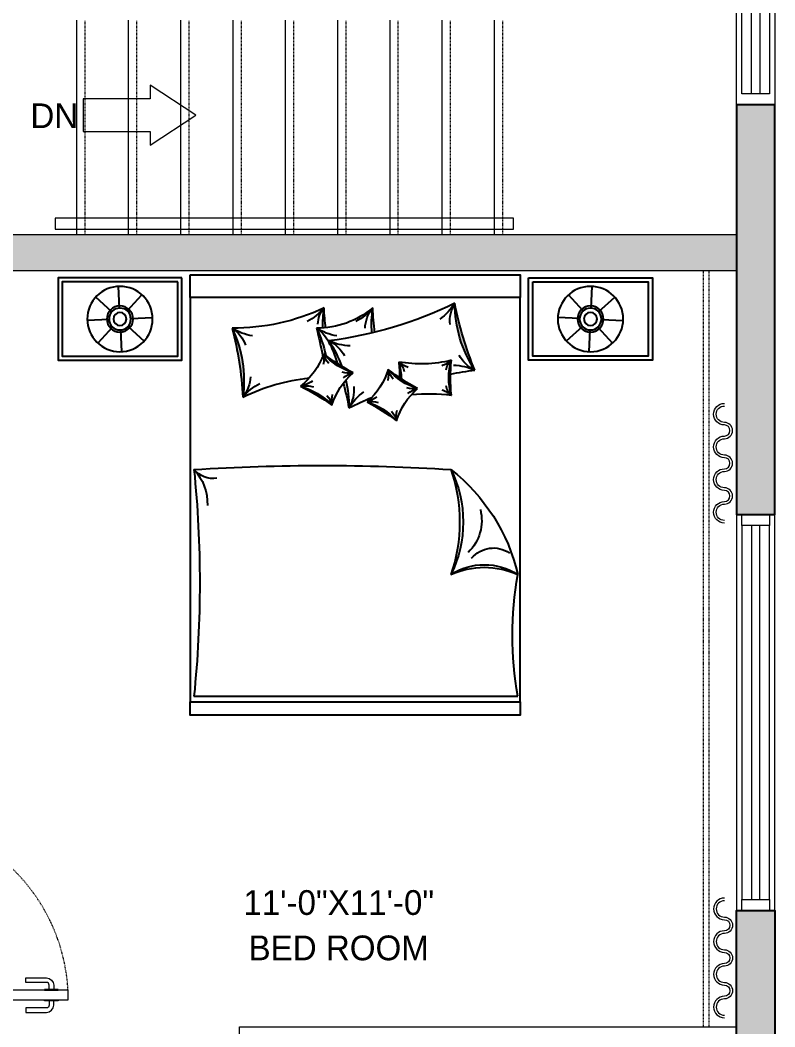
# Model space of a CAD drawing. Header units: inches. Extents: x 0 to 2865, y 0 to 4378.
# Drawn here: x 1734.2 to 1871.3, y 2461.8 to 2644.8 of the extents above; entities that cross this region are included whole.
import ezdxf

# ---------------------------------------------------------------- set-up
doc = ezdxf.new("R2010")
doc.units = ezdxf.units.IN
doc.linetypes.add('101-01$0$EOP', pattern=[0.25, 0.2, -0.05])
doc.linetypes.add('HIDDEN', pattern=[0.375, 0.25, -0.125])
for name, color, linetype, lineweight in [('A-WALL', 113, 'Continuous', 9), ('I-DOOR', 6, 'Continuous', 20), ('l-FIXTURE', 7, 'Continuous', 5)]:
    doc.layers.add(name, color=color, linetype=linetype, lineweight=lineweight)
for name, color, linetype in [('A-WALL-EXTR', 2, 'Continuous'), ('I- New Low Partition Wall', 4, '101-01$0$EOP'), ('I-FURN', 8, 'Continuous'), ('I-Furn Text', 7, 'Continuous'), ('I-GLAZ', 6, 'Continuous'), ('WALL', 4, 'Continuous')]:
    doc.layers.add(name, color=color, linetype=linetype)
doc.styles.add('1 by 8 new', font='GOTHIC.TTF', dxfattribs={"height": 4.5})

# ---------------------------------------------------------------- blocks, each defined once
blk = doc.blocks.new('BED')
at = {"layer": 'I-FURN', "transparency": 33554687}
h = blk.add_hatch(color=256, dxfattribs=at)
edge = h.paths.add_edge_path()
edge.add_ellipse((-40.13340545339418, -5.179312144535743), major_axis=(15.58408863954086, 15.58408863954083), ratio=0.9999999999998601, start_angle=281.63393075534776, end_angle=315.0978341324132, ccw=False)
edge.add_ellipse((-79.48608896645567, 6.57775249017277), major_axis=(-44.19450264213356, 44.19450264213366), ratio=0.9999999999997735, start_angle=202.5392429386608, end_angle=214.1925219491154)
h = blk.add_hatch(color=256, dxfattribs=at)
edge = h.paths.add_edge_path()
edge.add_ellipse((82.8400841603002, -25.50388626169206), major_axis=(-44.19450264210435, 44.19450264210443), ratio=0.9999999999993399, start_angle=30.31826891564059, end_angle=41.97154792606656)
edge.add_ellipse((42.2581928801668, -19.18151577026492), major_axis=(-15.5840886395407, 15.58408863954074), ratio=0.9999999999999475, start_angle=19.412956732346686, end_angle=52.87686010932521, ccw=False)
for p, q in [((-42.84299019888749, -6.031982867865736), (-43.02951411451068, -2.076378131354431)), ((-41.41715693743026, -6.545321606889047), (-38.75201433013717, -3.616394348417089)), ((41.4171569374339, -6.545321606881771), (38.75201433014081, -3.616394348409813)), ((42.84299019889113, -6.03198286785846), (43.02951411451431, -2.076378131347155)), ((-44.21419187031279, -6.67721393247848), (-47.14311912878475, -4.012071325185389)), ((44.21419187031643, -6.677213932471204), (47.14311912878838, -4.012071325178113)), ((-44.72753060933428, -8.10304719393389), (-48.68313534584922, -8.289571109555254)), ((-40.77192587282116, -7.916523278312525), (-36.81632113630803, -7.72999936269116)), ((40.7719258728248, -7.916523278308887), (36.81632113630985, -7.729999362687522)), ((44.72753060933974, -8.103047193926614), (48.68313534585286, -8.289571109547978)), ((-44.08229954472336, -9.474248865361005), (-46.74744215201645, -12.40317612383296)), ((-42.65646628326795, -9.987587604380678), (-42.46994236764658, -13.94319234089562)), ((-41.28526461184083, -9.342356539771572), (-38.35633735336887, -12.00749914706466)), ((41.28526461184447, -9.342356539764296), (38.35633735337251, -12.00749914705739)), ((42.6564662832734, -9.98758760437704), (42.4699423676484, -13.94319234088834)), ((44.08229954472699, -9.47424886535373), (46.74744215202008, -12.40317612382569)), ((29.30252457301015, -76.56771596757471), (-29.53781469260809, -76.56771607310475))]:
    blk.add_line(p, q, dxfattribs=at)
for points in [[(30.00000000000034, 9.094947017729282e-13), (-29.99999999999977, 1.364242052659392e-12), (-29.99999999999977, -4.126984126980915), (30.00000000000034, -4.12698412698137)], [(-31.49945648216067, -0.509785236112748), (-53.99999999999966, -0.509785236112748), (-53.99999999999966, -15.50978523611275), (-31.49945648216067, -15.50978523611275)], [(-32.24945648216067, -1.259785236112748), (-53.24999999999966, -1.259785236112748), (-53.24999999999966, -14.75978523611275), (-32.24945648216067, -14.75978523611275)], [(31.49945648216124, -0.5097852361132027), (54.00000000000045, -0.5097852361132027), (54.00000000000045, -15.5097852361132), (31.49945648216124, -15.5097852361132)], [(32.24945648216124, -1.259785236113203), (53.25000000000045, -1.259785236113203), (53.25000000000045, -14.7597852361132), (32.24945648216124, -14.7597852361132)], [(30.00000000000057, -77.58850157534334), (-29.99999999999943, -77.58850157533561), (-29.99999999999977, -4.126984126980915), (30.00000000000034, -4.12698412698137)], [(30.00000000000057, -77.58850157534334), (-29.99999999999943, -77.58850157533561), (-29.99999999999943, -79.99999999999818), (30.00000000000057, -79.99999999999864)]]:
    blk.add_lwpolyline(points, close=True, dxfattribs=at)
for centre, radius in [((-42.74972824107681, -8.009785236125026), 5.940000000497924), ((42.74972824108045, -8.00978523611775), 5.940000000497934), ((-42.74972824107681, -8.009785236125026), 2.37600000019917), ((-42.74972824107681, -8.009785236125026), 1.980000000165975), ((-42.74972824107681, -8.009785236125026), 1.188000000099585), ((42.74972824108045, -8.00978523611775), 2.376000000199173), ((42.74972824108045, -8.00978523611775), 1.980000000165978), ((42.74972824108045, -8.00978523611775), 1.188000000099587)]:
    blk.add_circle(centre, radius, dxfattribs=at)
for centre, radius, start, end in [((-79.48608896645567, 6.577752490158218), 62.50046501884082, 337.5392429675062, 349.1925219301149), ((-40.13340545339418, -5.179312144535743), 22.03922951125872, 326.6339307816924, 0.09783412808068302), ((14.29732386618025, 61.58127291774917), 74.16983031942473, 244.1051374163238, 262.6266274648001), ((-9.496600725120175, 0.2813959061982132), 10.16506761753974, 212.242321466755, 234.7327240634353), ((-23.50899874913705, -8.395362257053876), 6.317151978906221, 354.506931220937, 31.00115229156921), ((-65.5893967356966, -2.686405764818574), 62.50046501884082, 352.8723856237003, 356.9715479605134), ((-8.100783944158707, -9.945069122257792), 6.317151978906221, 2.285957195940157, 38.78017823902326), ((-25.00750545553421, -9.00877625624571), 22.03922951125872, 355.9241832641608, 7.876860115832518), ((6.923956555081986, 6.052799551770931), 15.7163777343684, 230.0100781594712, 270.4110818738097), ((4.608240109839699, 0.5484592739167056), 10.16506761753974, 220.02134745206, 242.5117500576237), ((-56.74194596098062, -2.686405764818574), 62.50046501884082, 353.5972692344646, 356.9715479605134), ((22.05120906756247, 28.66581657881807), 38.33040339653333, 244.7013599602726, 270.4919954027366), ((1.731579927553298, -9.153739509339175), 5.053721583124976, 2.285957195940157, 38.78017823902326), ((-16.16005468084734, -9.00877625624571), 22.03922951125872, 358.300895687622, 7.876860115832518), ((13.45569088454113, 0.5484592739167056), 10.16506761753974, 220.02134745206, 242.5117500576237), ((1.6097178230998, -1.068042130565118), 10.16506761753974, 279.7780667895824, 302.2684693717773), ((10.52427233854576, -14.93037051991178), 6.317151978906221, 123.5096386267922, 160.0038596369334), ((26.91456338705063, -19.18151577025037), 22.03922951125872, 154.4129567395365, 168.0486538025515), ((67.49645466716936, -25.50388626166296), 62.50046501884082, 165.3182689327398, 170.1576576033741), ((16.95334731620142, -1.068042130565118), 10.16506761753974, 279.7780667895824, 302.2684693717773), ((25.86790183164737, -14.93037051991178), 6.317151978906221, 123.5096386267922, 160.0038596369334), ((42.2581928801668, -19.18151577025037), 22.03922951125872, 154.4129567395365, 187.8768601158325), ((82.8400841603002, -25.50388626166296), 62.50046501884082, 165.3182689327398, 176.9715479605135), ((0.5650791867523139, -2.724646134584873), 10.16506761753974, 271.9990408009585, 294.4894434119159), ((7.521290979130185, -17.66601648949199), 6.317151978906221, 115.7306126241778, 152.2248337046104), ((23.18534486324677, -24.09651355502046), 22.03922951125872, 146.6339307816924, 160.1771595901036), ((62.53802837629371, -35.8535781896926), 62.50046501884082, 157.5392429675062, 161.60550070761), ((-24.46935156927759, -11.60980921006421), 6.317151978906221, 295.7306126241778, 332.2248337046104), ((-13.83739369628859, 10.04619940877501), 31.25023250942041, 297.0966054268173, 308.7498844551293), ((-2.67592405284779, -7.191467559902776), 11.01961475562936, 286.1912932477329, 319.6551966384683), ((2.607022389900862, -13.80727786792613), 3.15857598945311, 314.0642937237366, 350.5585147739947), ((10.75337835005519, -15.05035558970758), 5.082533808769868, 171.7996839924949, 194.290086579433), ((18.72723211524169, -9.53606954406041), 13.85831012812964, 200.2180295282298, 230.5721066988012), ((-17.51313977583743, -26.55117956529921), 10.16506761753974, 91.99904080095843, 114.489443411916), ((-48.55739803216386, -18.68842713378262), 31.25023250942041, 354.1733605243788, 5.826639475621183), ((-28.02168360278267, -18.68842713378262), 11.01961475562936, 343.2680482935895, 16.73195170641054), ((-14.12590964828235, -11.68730220280713), 5.082533808769868, 228.876439015135, 251.3668416504409), ((-19.59701536144678, -17.84971730787083), 3.15857598945311, 11.14104877428638, 47.63526982051552), ((-11.93790888917249, 7.712010399839983), 23.87731924453131, 256.6069347148807, 279.7033356534133), ((-11.25617056284648, -11.99507458926973), 5.082533808769868, 288.6331583495591, 311.1235609848649), ((-5.785064850249569, -18.15748969433389), 3.15857598945311, 132.3647301794845, 168.8589512257136), ((2.639603391071773, -18.99619952022385), 11.01961475562936, 163.2680482935895, 179.5280806176435), ((23.17531782048206, -18.99619952022385), 31.25023250942041, 174.1733605243788, 179.459318573744), ((-31.24538445631265, -90.85709861731357), 74.16983031942473, 79.17424012284803, 82.62662746480014), ((-25.56402538665827, 7.195786140962355), 31.25023250942041, 297.0966054268173, 308.7498844551293), ((-14.40255574317382, -10.04188082773044), 11.01961475562936, 286.1912932477329, 319.6551966384683), ((-9.119609300425168, -16.65769113575379), 3.15857598945311, 314.0642937237366, 350.5585147739947), ((-0.973253340285396, -17.90076885755025), 5.082533808769868, 171.7996839924949, 194.290086579433), ((6.488032239475046, -13.28487082182164), 13.08380323838914, 197.300731885757, 228.5457579871332), ((1.198997291809405, -14.71898067656639), 3.15857598945311, 255.2879751359212, 291.7821961739907), ((-8.26491931026942, -27.58011102569344), 13.08380323838914, 17.30073188575705, 48.54575798713328), ((-1.000102190504208, -22.66078897938769), 5.082533808769868, 51.55640329502378, 74.04680590809828), ((23.18534486324677, -24.09651355502046), 22.03922951125872, 166.9490291641304, 180.0978341280807), ((62.53802837629371, -35.8535781896926), 62.50046501884082, 165.004368342141, 169.1925219301149), ((11.53166473865019, -13.48407683221649), 6.944724643454832, 237.3976725374356, 256.6295816687488), ((4.52646272949687, -54.73260538696104), 36.20873892111788, 63.951439646957, 83.93041457906844), ((12.64244731585529, -28.73875130058059), 10.16506761753974, 40.02134745206006, 62.51175005762365), ((25.35147136879129, -18.24522290423101), 6.317151978906221, 182.2859571959402, 218.7801782390233), ((-19.59701536144678, -19.52713695965804), 3.15857598945311, 312.3647301794845, 348.8589512257136), ((-14.12590964828235, -25.6895520647513), 5.082533808769868, 108.6331583495591, 131.1235609848649), ((-13.35282304168459, -51.73958583202239), 30.16081448590489, 84.01519655289943, 97.84314601574884), ((-10.52763439851662, -17.56939394439405), 3.15857598945311, 255.2879751359212, 291.7821961739907), ((-19.99155100059545, -30.43052429355066), 13.08380323838914, 17.30073188575705, 48.54575798713328), ((-12.72673388084479, -25.51120224721581), 5.082533808769868, 51.55640329502378, 74.04680590809828), ((-7.451459863964942, -29.55722160606001), 10.16506761753974, 32.24232146675506, 54.7327240634353), ((6.560938158989643, -20.88046344250233), 6.317151978906221, 174.506931220937, 211.0011522915692), ((-0.8036337302033871, -22.9642129904596), 5.082533808769868, 351.7996839924949, 14.29008657943298), ((24.81943922664539, -51.28534808976019), 34.43255801509228, 115.6293303264636, 126.7306041362188), ((13.11009963482536, -31.93566536198978), 12.12087208699685, 105.2314041699549, 137.1285303148105), ((7.342722229659898, -24.20729071178994), 3.15857598945311, 134.0642937237366, 170.5585147739947), ((8.973664171761243, -24.56348686417823), 4.426517426633798, 77.57967366765597, 108.3696246791492), ((12.06050662553798, -50.9111812563051), 31.25023250942041, 117.0966054268173, 128.7498844551294), ((0.8990369820388651, -33.67351428762686), 11.01961475562936, 106.1912932477329, 139.6551966384683), ((-2.975884362574675, -26.14600117096325), 3.15857598945311, 75.28797513592127, 111.7821961739907), ((-0.7767848799700232, -18.20419286862216), 5.082533808769868, 231.5564032950238, 254.0468059080983), ((-31.24538445631265, -90.85709861731357), 74.16983031942473, 64.1051374163238, 67.63867184205104), ((-12.53026542052942, -25.81462625830227), 5.082533808769868, 351.7996839924949, 14.29008657943298), ((-4.383909460709788, -27.0577039796035), 3.15857598945311, 134.0642937237366, 170.5585147739947), ((5.964064367859237, -411.182269407645), 376.5418162922257, 86.44646922421903, 93.55353079057583), ((3.474101079846605, -62.06178744445697), 33.87342975265533, 127.9869748437238, 167.0501721512429), ((1.936634840734996, -44.91762432006271), 21.54482815320035, 153.6783093618448, 206.3216906381552), ((10.47614018191257, -44.91762432006271), 29.44343855979626, 161.0671664828343, 198.9328335171657), ((25.82939820222964, -32.51127248686225), 4.49478135502051, 261.0708330919693, 320.5971467921632), ((35.81597754842403, -41.5063476278292), 8.952560559357284, 136.6815567684954, 182.5313597915342), ((230.7615168969025, -55.96606818865121), 202.509637991314, 174.1611023577892, 185.8388976422108), ((-14.95230106059148, -44.62510768422226), 8.02980569546747, 165.8230938933009, 226.379597077757), ((-25.09939255187021, -54.74580688857441), 5.117521007405927, 39.21859843020932, 124.8103884606712), ((-23.45610536289996, -63.83484160625721), 11.16565865548822, 56.99721129923215, 123.0027887007679), ((-23.45610536289985, -67.74124003273664), 14.59763732330932, 65.37844301681548, 114.6215569831845), ((-90.91803097730622, -65.51927218630453), 62.36665025055149, 349.7960217976261, 10.2039782023739)]:
    blk.add_arc(centre, radius, start, end, dxfattribs=at)
blk = doc.blocks.new('EFGTH')
at = {"layer": 'A-WALL-EXTR', "color": 8, "linetype": 'HIDDEN', "lineweight": 5, "ltscale": 0.1, "transparency": 33554636}
for points in [[(-31.18570679055847, 2.245387192659109), (-31.18570679055847, 3.024212717304181, -0.414213562373095), (-30.66648977411751, 3.543429733716039), (-26.92311855114895, 3.543429733716039), (-26.92311855114895, 4.359342188097798), (-30.66648977411751, 4.359342188083247, 0.4142135623730951), (-32.00161924492204, 3.024212717304181), (-32.00161924492204, 2.245387192659109)], [(-31.18570679055847, 0.198691754736501), (-31.18570679055847, -0.5801337699085707, 0.414213562373095), (-30.66648977411751, -1.099350786320429), (-26.92311855114895, -1.099350786320429), (-26.92311855114895, -1.915263240702188), (-30.66648977411751, -1.915263240687636, -0.4142135623730951), (-32.00161924492204, -0.5801337699085707), (-32.00161924492204, 0.198691754736501)]]:
    blk.add_lwpolyline(points, format="xyb", dxfattribs=at)
for points in [[(-1.39181286548046, 2.097039473683253), (-34.60818713451954, 2.097039473697805), (-34.60818713451954, 0.3470394736978051), (-1.39181286548046, 0.3470394736868911)], [(-30.34926945752522, 2.097039473697805), (-32.83805657792982, 2.097039473697805), (-32.83805657792982, 2.245387192659109), (-30.34926945752522, 2.245387192659109)], [(-30.34926945752522, 0.3470394736978051), (-32.83805657792982, 0.3470394736978051), (-32.83805657792982, 0.1986917547219491), (-30.34926945752522, 0.1986917547219491)]]:
    blk.add_lwpolyline(points, close=True, dxfattribs=at)
blk.add_arc((-1.307733899368031, 2.063489447818029), 33.30047013588507, 93.15725827370129, 179.9422748327059, dxfattribs=at)
at = {"layer": 'I-DOOR', "color": 6, "lineweight": 5, "transparency": 33554636}
for points in [[(-1.39181286548046, 2.097039473683253), (-1.391812865462271, 35.31341374272597), (-3.141812865462271, 35.31341374272597), (-3.141812865476822, 2.097039473683253)], [(-3.141812865462271, 31.05449606573529), (-3.141812865462271, 33.54328318613989), (-3.290160584438127, 33.54328318613989), (-3.290160584438127, 31.05449606573529)], [(-1.391812865462271, 31.05449606573529), (-1.391812865462271, 33.54328318613989), (-1.243465146500967, 33.54328318613989), (-1.243465146500967, 31.05449606573529)], [(-34.60818713451954, 0.3470394736868911), (-34.14217836258103, 0.3470394736978051), (-34.14217836258103, -1.007492690034269), (-34.60818713451954, -1.007492690034269), (-34.60818713451954, -2.5), (-36, -2.5), (-36, 2.5), (-34.60818713451954, 2.5)], [(-1.39181286548046, 0.3470394736868911), (-1.857821637418965, 0.3470394736978051), (-1.857821637418965, -1.007492690034269), (-1.39181286548046, -1.007492690034269), (-1.39181286548046, -2.5), (0, -2.5), (0, 2.5), (-1.39181286548046, 2.5)]]:
    blk.add_lwpolyline(points, close=True, dxfattribs=at)
for points in [[(-3.290160584423575, 31.89093339876854), (-4.068986109068646, 31.89093339876854, 0.414213562373095), (-4.588203125480504, 31.37171638232394), (-4.588203125480504, 27.62834515935538), (-5.404115579862264, 27.62834515935538), (-5.404115579847712, 31.37171638232394, -0.4142135623730951), (-4.068986109068646, 32.70684585312847), (-3.290160584423575, 32.70684585312847)], [(-1.243465146500967, 31.89093339876854), (-0.4646396218558948, 31.89093339876854, -0.414213562373095), (0.05457739455596311, 31.37171638232394), (0.05457739455596311, 27.62834515935538), (0.8704898489377229, 27.62834515935538), (0.8704898489231709, 31.37171638232394, 0.4142135623730951), (-0.4646396218558948, 32.70684585312847), (-1.243465146500967, 32.70684585312847)]]:
    blk.add_lwpolyline(points, format="xyb", dxfattribs=at)

msp = doc.modelspace()

# ---------------------------------------------------------------- hatches: boundary and pattern name
at = {"layer": 'A-WALL', "lineweight": 5, "transparency": 33554636}
h = msp.add_hatch(color=8, dxfattribs=at)
h.dxf.hatch_style = 1
h.paths.add_polyline_path([(1871.298841559495, 2629.400677325397), (1864.298841559459, 2629.400677325397), (1864.298841559455, 2554.900677325443), (1871.298841559492, 2554.900677325443)])
h = msp.add_hatch(color=8, dxfattribs=at)
h.dxf.hatch_style = 1
h.paths.add_polyline_path([(1655.798841559463, 2599.275677325403), (1864.298841559463, 2599.275677325405), (1864.298841559463, 2605.775677325405), (1655.798841559463, 2605.775677325403)])
h = msp.add_hatch(color=8, dxfattribs=at)
h.dxf.hatch_style = 1
h.paths.add_polyline_path([(1871.298841559499, 2407.893427768153), (1864.298841559463, 2407.893427768153), (1864.298841559455, 2482.900677325443), (1871.298841559492, 2482.900677325443)])

# ---------------------------------------------------------------- linework, layer by layer
at = {"layer": 'A-WALL', "color": 8, "lineweight": 5, "transparency": 33554636}
msp.add_lwpolyline([(1655.798841559463, 2599.275677325403), (1864.298841559463, 2599.275677325405), (1864.298841559463, 2605.775677325405), (1655.798841559463, 2605.775677325403)], close=True, dxfattribs=at)
at = {"layer": 'A-WALL-EXTR', "color": 8, "linetype": 'HIDDEN', "lineweight": 5, "ltscale": 0.1, "transparency": 33554636}
for p, q in [((1858.298841559463, 2599.275677325405), (1858.29884155947, 2461.775677325747)), ((1859.298841559463, 2599.275677325405), (1859.29884155947, 2461.775677325747))]:
    msp.add_line(p, q, dxfattribs=at)
at = {"layer": 'I- New Low Partition Wall', "color": 8, "linetype": 'ByBlock', "lineweight": 5, "transparency": 33554636}
for p, q in [((1744.460713708533, 2605.775677325395), (1744.460713708533, 2644.775677325395)), ((1753.874052621715, 2605.775677325395), (1753.874052621715, 2644.775677325395)), ((1763.374052621715, 2605.775677325395), (1763.374052621715, 2644.775677325395)), ((1772.874052621715, 2605.775677325395), (1772.874052621715, 2644.775677325395)), ((1782.374052621715, 2605.775677325395), (1782.374052621715, 2644.775677325395)), ((1791.874052621715, 2605.775677325395), (1791.874052621715, 2644.775677325395)), ((1801.374052621715, 2605.775677325395), (1801.374052621715, 2644.775677325395)), ((1810.874052621715, 2605.775677325395), (1810.874052621715, 2644.775677325395)), ((1820.374052621715, 2605.775677325395), (1820.374052621715, 2644.775677325395))]:
    msp.add_line(p, q, dxfattribs=at)
msp.add_lwpolyline([(1757.76004744762, 2630.481000294171), (1745.634004492444, 2630.481000294171), (1745.634004492444, 2624.533337544097), (1757.76004744762, 2624.533337544097), (1757.76004744762, 2622.052889683595), (1766.080115358345, 2627.507168919134), (1766.080115358345, 2627.507168919134), (1757.76004744762, 2632.961448154673)], close=True, dxfattribs=at)
at = {"layer": 'I-DOOR', "color": 8, "linetype": 'HIDDEN', "lineweight": 5, "ltscale": 0.25, "transparency": 33554636}
for p, q in [((1745.960713708533, 2605.775677325395), (1745.960713708533, 2644.775677325395)), ((1755.374052621715, 2605.775677325395), (1755.374052621715, 2644.775677325395)), ((1764.874052621715, 2605.775677325395), (1764.874052621715, 2644.775677325395)), ((1774.374052621715, 2605.775677325395), (1774.374052621715, 2644.775677325395)), ((1783.874052621715, 2605.775677325395), (1783.874052621715, 2644.775677325395)), ((1793.374052621715, 2605.775677325395), (1793.374052621715, 2644.775677325395)), ((1802.874052621715, 2605.775677325395), (1802.874052621715, 2644.775677325395)), ((1812.374052621715, 2605.775677325395), (1812.374052621715, 2644.775677325395)), ((1821.874052621715, 2605.775677325395), (1821.874052621715, 2644.775677325395))]:
    msp.add_line(p, q, dxfattribs=at)
at = {"layer": 'I-DOOR', "color": 8, "linetype": 'ByBlock', "lineweight": 5, "transparency": 33554636}
msp.add_lwpolyline([(1740.526857389828, 2608.775677325384), (1740.526857389828, 2606.775677325398), (1823.816933422593, 2606.775677325395), (1823.816933422593, 2608.775677325381), (1823.816933422593, 2608.775677325381), (1740.526857389828, 2608.775677325384), (1740.526857389828, 2606.775677325398)], dxfattribs=at)
at = {"layer": 'I-FURN', "color": 8, "lineweight": 5, "transparency": 33554636}
for points in [[(1862.134729853238, 2553.344008452278, -1), (1862.134729853238, 2557.27489375565, 1), (1862.134729853238, 2559.289875881503, -1), (1862.134729853238, 2563.220761184887, 1), (1862.134729853238, 2565.23574331074, -1), (1862.134729853238, 2569.166628614123, 1), (1862.134729853238, 2571.181610739972, -1), (1862.134729853238, 2575.112496043359, -1)], [(1862.134729853238, 2553.822984246661, -1), (1862.134729853238, 2556.795917961267, 0.9999999999999998), (1862.134729853238, 2559.768851675887, -0.9999999999999998), (1862.134729853238, 2562.741785390503, 0.9999999999999998), (1862.134729853238, 2565.714719105119, -0.9999999999999998), (1862.134729853238, 2568.687652819739, 0.9999999999999998), (1862.134729853238, 2571.660586534356, -0.9999999999999998), (1862.134729853238, 2574.633520248976)], [(1862.134729853238, 2485.185533175707, 1), (1862.134729853238, 2481.254647872335, -1), (1862.134729853238, 2479.239665746482, 1), (1862.134729853238, 2475.308780443098, -1), (1862.134729853238, 2473.293798317246, 1), (1862.134729853238, 2469.362913013862, -1), (1862.134729853238, 2467.347930888013, 1), (1862.134729853238, 2463.417045584626, 1)], [(1862.134729853238, 2484.706557381324, 1), (1862.134729853238, 2481.733623666718, -0.9999999999999998), (1862.134729853238, 2478.760689952098, 0.9999999999999998), (1862.134729853238, 2475.787756237482, -0.9999999999999998), (1862.134729853238, 2472.814822522866, 0.9999999999999998), (1862.134729853238, 2469.841888808246, -0.9999999999999998), (1862.134729853238, 2466.868955093629, 0.9999999999999998), (1862.134729853238, 2463.896021379009)]]:
    msp.add_lwpolyline(points, format="xyb", dxfattribs=at)
at = {"layer": 'I-GLAZ', "color": 8, "lineweight": 5, "ltscale": 0.05, "transparency": 33554636}
for points in [[(1871.298841559492, 2629.400677325397), (1864.298841559455, 2629.400677325397), (1864.298841559455, 2665.400677325397), (1871.298841559492, 2665.400677325397)], [(1865.29884155947, 2663.400677325397), (1870.29884155947, 2663.400677325397), (1870.29884155947, 2631.400677325397), (1865.29884155947, 2631.400677325397)], [(1867.04884155947, 2631.400677325397), (1867.04884155947, 2663.400677325397), (1868.54884155947, 2663.400677325397), (1868.54884155947, 2631.400677325397)], [(1871.298841559499, 2554.900677325443), (1864.298841559463, 2554.900677325443), (1864.298841559463, 2482.900677325443), (1871.298841559499, 2482.900677325443)], [(1865.298841559477, 2554.900677325443), (1870.298841559477, 2554.900677325443), (1870.298841559477, 2552.900677325443), (1865.298841559477, 2552.900677325443)], [(1865.298841559477, 2484.900677325443), (1870.298841559477, 2484.900677325443), (1870.298841559477, 2552.900677325443), (1865.298841559477, 2552.900677325443)], [(1867.048841559477, 2552.900677325443), (1867.048841559477, 2484.900677325443), (1868.548841559477, 2484.900677325443), (1868.548841559477, 2552.900677325443)], [(1865.298841559477, 2484.900677325443), (1870.298841559477, 2484.900677325443), (1870.298841559477, 2482.900677325443), (1865.298841559477, 2482.900677325443)]]:
    msp.add_lwpolyline(points, close=True, dxfattribs=at)
at = {"layer": 'l-FIXTURE', "color": 8, "lineweight": 5, "transparency": 33554636}
msp.add_lwpolyline([(1864.298841559445, 2461.775677325747), (1864.298841559445, 2437.77567732567), (1774.014721282096, 2437.775677325395), (1774.014721282096, 2461.775677325471)], close=True, dxfattribs=at)
at = {"layer": 'WALL', "color": 8, "ltscale": 0.1, "transparency": 33554636}
for points in [[(1871.298841559495, 2629.400677325397), (1864.298841559459, 2629.400677325397), (1864.298841559455, 2554.900677325443), (1871.298841559492, 2554.900677325443)], [(1871.298841559499, 2407.893427768153), (1864.298841559463, 2407.893427768153), (1864.298841559455, 2482.900677325443), (1871.298841559492, 2482.900677325443)]]:
    msp.add_lwpolyline(points, close=True, dxfattribs=at)

# ---------------------------------------------------------------- block references
at = {"layer": 'I-DOOR', "color": 8, "lineweight": 5, "transparency": 33554636, "rotation": 270}
msp.add_blockref('EFGTH', (1707.548841559466, 2465.275677325564), dxfattribs=at)
at = {"layer": 'I-FURN', "color": 8, "lineweight": 5, "transparency": 33554636, "xscale": -1}
msp.add_blockref('BED', (1795.048841559194, 2598.454994425698), dxfattribs=at)

# ---------------------------------------------------------------- texts
at = {"layer": 'I-Furn Text', "color": 8, "lineweight": 5, "transparency": 33554636, "insert": (1740.373525418436, 2629.645100339442), "char_height": 4.5, "attachment_point": 2, "style": '1 by 8 new'}
msp.add_mtext_dynamic_manual_height_columns('DN', width=173.3678135933333, gutter_width=1.190722673577104, heights=[0], dxfattribs=at)
at = {"layer": 'I-Furn Text', "color": 8, "lineweight": 5, "transparency": 33554636, "char_height": 4.5, "width": 50.47192046227057, "attachment_point": 8, "style": '1 by 8 new'}
for s, insert in [('11\'-0"X11\'-0"', (1792.049034118503, 2482.059568883533)), ('BED ROOM', (1792.049034118503, 2473.817775718528))]:
    msp.add_mtext(s, dxfattribs=dict(at, insert=insert))

doc.saveas('drawing.dxf')
